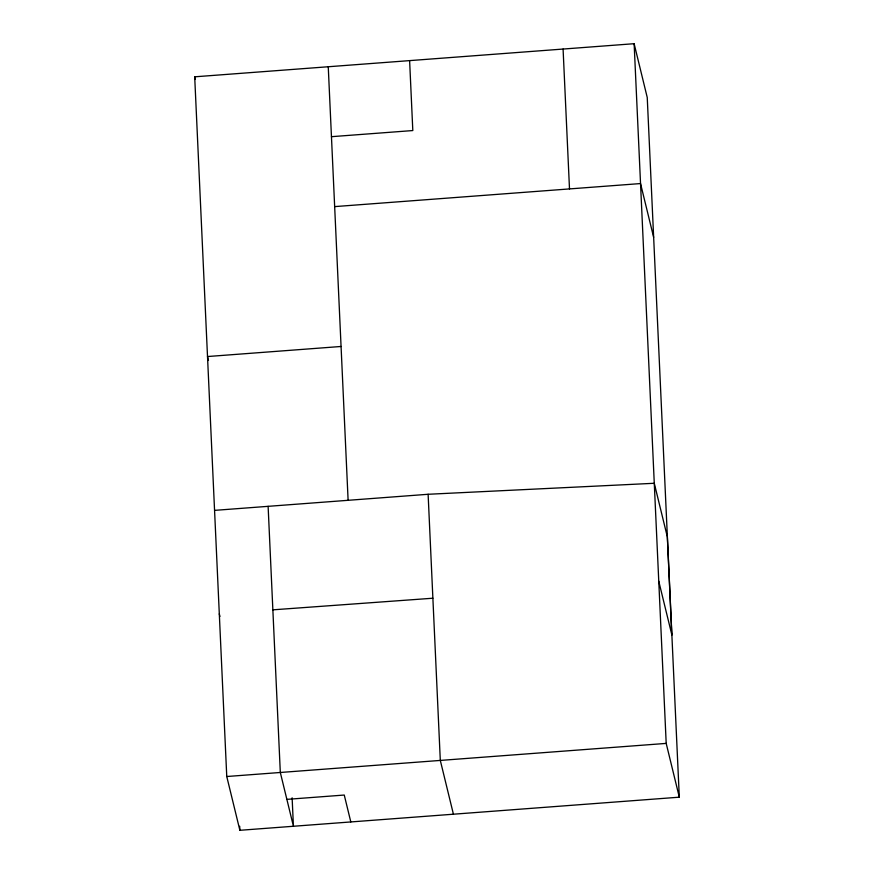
<?xml version="1.0" encoding="UTF-8"?>
<svg xmlns="http://www.w3.org/2000/svg" width="874" height="874" viewBox="0 0 874 874"><rect width="100%" height="100%" fill="white"/><g stroke="black" fill="none" stroke-linecap="round" stroke-linejoin="round"><path stroke-width="1.31" d="M194.694 76.814L634.131 43.7L647.241 97.484L679.306 797.186L239.869 830.3L226.759 776.516L194.694 76.814L195.339 79.436M331.454 136.683L412.812 130.554L409.611 60.623M334.655 206.614L640.533 183.562L653.654 237.346M341.068 346.475L207.509 356.537L208.471 360.481M214.567 510.372L428.118 494.28L654.276 483.278L667.343 536.876L671.822 634.797M272.863 609.834L432.881 598.22M226.759 776.516L666.196 743.403L679.306 797.186M286.869 799.371L344.258 795.045L350.813 821.942M658.756 581.199L671.877 634.983M453.42 814.207L440.31 760.424L428.118 494.28M219.308 613.865L219.942 616.476M634.131 43.7L666.196 743.403M563.085 49.053L569.498 188.915M328.253 66.752L348.114 500.31M292.124 797.798L293.424 826.269L280.314 772.474L268.121 506.341M239.684 826.236L239.869 830.3"/></g></svg>
